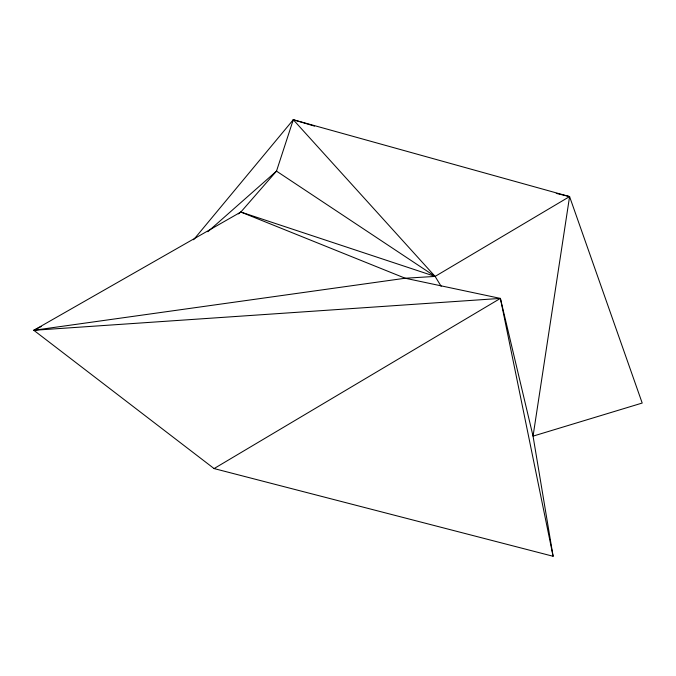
<?xml version="1.0" encoding="UTF-8"?>
<svg xmlns="http://www.w3.org/2000/svg" width="676" height="676" viewBox="0 0 676 676"><rect width="100%" height="100%" fill="white"/><g stroke="black" fill="none" stroke-linecap="round" stroke-linejoin="round"><path stroke-width="1.01" d="M556.272 193.387L569.581 196.581L533.051 436.13L553.103 556.272L214.081 468.569L33.8 330.285L240.85 212.036L276.501 171.129L293.283 119.728L569.581 196.581L642.2 403.048L533.051 436.13L500.392 298.412L405.194 278.233L240.85 212.036L238.29 213.903M292.514 121.68L293.283 119.728L314.509 126.125M193.598 239.76L293.283 119.728L435.107 276.416L441.158 286.286M207.853 231.716L276.501 171.129L435.107 276.416L569.581 196.581M214.081 468.569L500.392 298.412L553.103 556.272M500.392 298.412L33.8 330.285L41.32 326.491M33.8 330.285L405.194 278.233L435.107 276.416L240.85 212.036"/></g></svg>
